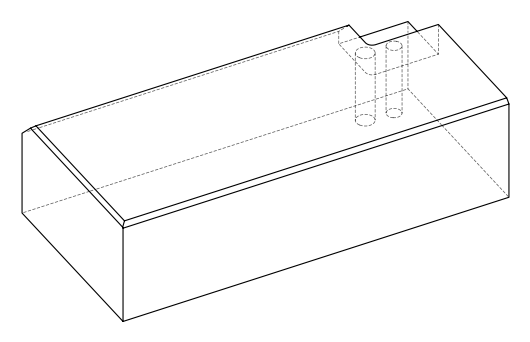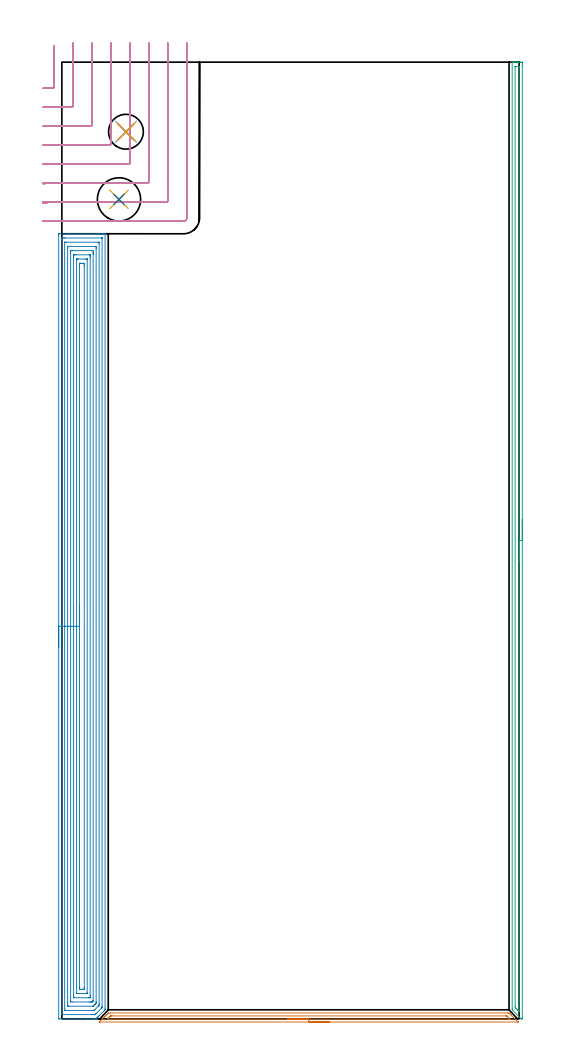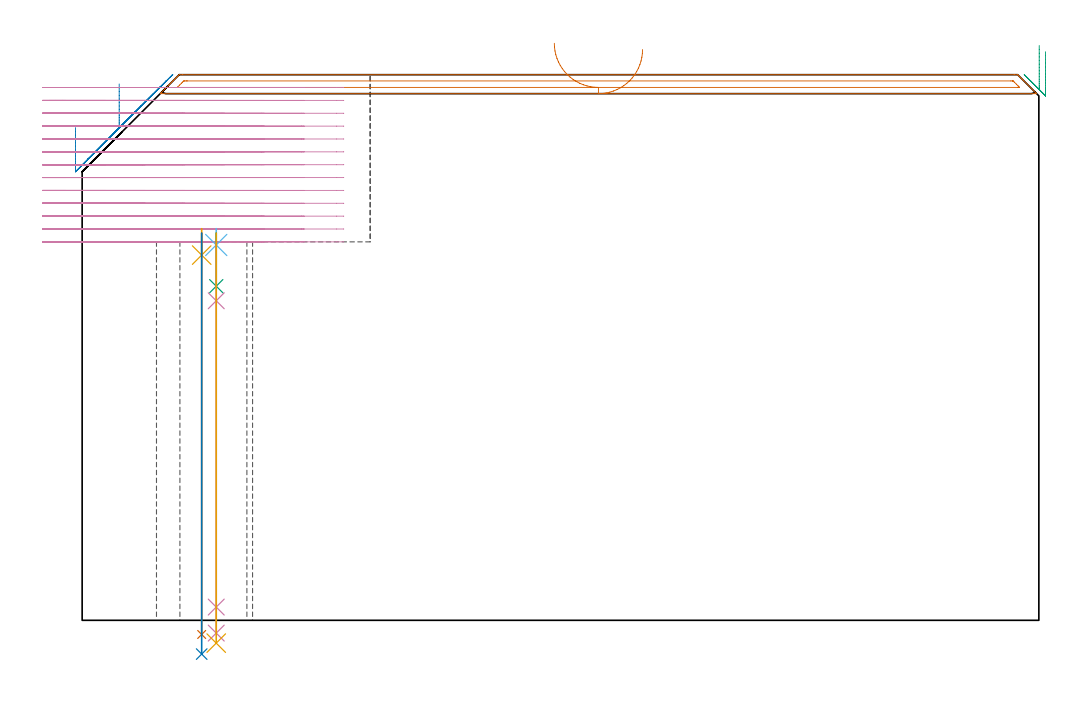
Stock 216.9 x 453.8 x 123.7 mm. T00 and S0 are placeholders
(PLAN: 11 operations, 7 tool changes, 57.7 min)
(1 AREA_MILL | FG_CHAMFER_SURFACE | UGT0205_001 | 3.28 min | 1872 mm3)
(2 AREA_MILL_1 | FG_CHAMFER_SURFACE_1 | UGT0205_001 | 24.18 min | 92016 mm3)
(3 AREA_MILL_2 | FG_CHAMFER_SURFACE_2 | UGT0205_001 | 7.41 min | 5199 mm3)
(4 MILL_CORNER_NOTCH_RECTANGULAR | CORNER_NOTCH_RECTANGULAR | NXT0201_011 | Follow Part, ap 3, ae 75% | 21.11 min | 199030 mm3)
(5 SPOT_DRILL | STEP1HOLE | NXT0321_9005460120000 | 0.06 min | 176 mm3)
(6 SPOT_DRILL_1 | STEP1HOLE_1 | NXT0321_9005460120000 | 0.04 min | 12 mm3)
(7 DRILL_THROUGH_HOLE_INTO_CENTER | STEP1HOLE | NXT0301_065 | 0.37 min | 5790 mm3)
(8 DRILL_TO_ENLARGE_THROUGH_HOLE | STEP1HOLE | UGT0301_050 | 0.39 min | 22308 mm3)
(9 DRILL_BLIND_HOLE_INTO_CENTER | STEP1HOLE_1 | NXT0301_038 | 0.06 min | 310 mm3)
(10 GUN_DRILL_THROUGH_HOLE | STEP1HOLE_1 | UGT0307_002 | 0.44 min | 2136 mm3)
(11 SPADE_DRILL_TO_ENLARGE_THROUGH_HOLE | STEP1HOLE_1 | UGT0306_007 | 0.38 min | 15853 mm3)
(TOOL UGT0205_001 | Chamfer Mill 20 x 3 x 45 deg. | D20 FL50 Z2)
(TOOL NXT0201_011 | ENDMILL 12mm [2P460-1200-NA 1630] | D12 FL38 Z6)
(TOOL NXT0321_9005460120000 | NC Spot Drill, 142deg, 12mm, Carbide, Uncoated | D12 PA142 FL30 Z2)
(TOOL NXT0301_065 | Carbide Drill 9.4mm [860.1-0940-075A1-MM 2214] | D9.4 PA140 FL98 Z2)
(TOOL UGT0301_050 | Twist Drill 20.5 mm | D20.5 PA118 FL145 Z2)
(TOOL NXT0301_038 | Carbide Drill 6.7mm [860.1-0670-034A1-MM 2214] | D6.7 PA140 FL53 Z2)
(TOOL UGT0307_002 | Gun Drill 6 mm | D6 PA130 FL24 Z1)
(TOOL UGT0306_007 | Spade Drill 16.5mm | D16.5 PA132 FL10 Z2)
(OP 1 AREA_MILL)
G17 G21 G94 G90
T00 M6
G54
G17 G0 G90 X127.05 Y-1.5 S1061 M3
G43 Z133.7 H0
Z129.4
G94 G1 X127.012 Z128.528 F250.
X126.898 Z127.663
X126.709 Z126.812
X126.447 Z125.98
X126.113 Z125.174
X125.71 Z124.4
X125.241 Z123.664
X124.71 Z122.972
X124.121 Z122.329
X123.478 Z121.74
X122.786 Z121.208
X122.05 Z120.74
X121.276 Z120.337
X120.47 Z120.003
X119.638 Z119.741
X118.786 Z119.552
X117.921 Z119.438
X117.05 Z119.4
X17.873 Y-1.499 Z119.401
X17.719 Y-1.493 Z119.407
X17.873 Y-1.327 Z119.573
X18.766 Y-0.433 Z120.466
X19.556 Y0.358 Z121.255
X19.66 Y0.462 Z121.358
X19.991 Y0.791 Z121.691
X20.21 Y1.01 Z121.91
X20.434 Y1.235 Z122.133
X20.553 Y1.355 Z122.251
X20.726 Y1.527 Z122.425
X21. Y1.801 Z122.699
X21.164 Y1.966 Z122.861
X21.324 Y2.125 Z123.023
X21.447 Y2.248 Z123.146
X21.603 Y2.405 Z123.3
X21.893 Y2.693 Z123.59
X21.998 Y2.795 Z123.691
X22.787 Y2.8 Z123.7
X211.313
X212.102 Y2.795 Z123.691
X212.206 Y2.693 Z123.591
X212.498 Y2.405 Z123.3
X212.653 Y2.248 Z123.146
X212.776 Y2.125 Z123.023
X212.936 Y1.966 Z122.861
X213.1 Y1.801 Z122.699
X213.303 Y1.597 Z122.497
X216.301 Y-1.4 Z119.498
X216.376 Y-1.479 Z119.419
X216.383 Y-1.495 Z119.403
X216.376 Y-1.499 Z119.399
X117.05 Y-1.5 Z119.4
Y-0.086 Z120.814
X21.749 Y-0.085 Z120.815
X21.64 Y-0.083 Z120.817
X21.587 Y-0.08 Z120.82
X21.581 Y-0.078 Z120.822
Y-0.075 Z120.825
X21.657 Y0.005 Z120.905
X22.098 Y0.449 Z121.349
X22.541 Y0.891 Z121.791
X22.787 Y1.136 Z122.036
X22.988 Y1.33 Z122.23
X23.035 Y1.373 Z122.273
X23.119 Y1.379 Z122.279
X23.306 Y1.382 Z122.282
X23.68 Y1.385 Z122.285
X23.825 Y1.386 Z122.286
X210.564
X210.938 Y1.383 Z122.283
X211.031 Y1.381 Z122.281
X211.05 Y1.379 Z122.279
X211.078 Y1.361 Z122.261
X211.141 Y1.302 Z122.202
X211.313 Y1.137 Z122.037
X211.8 Y0.65 Z121.55
X212.206 Y0.244 Z121.144
X212.454 Y-0.009 Z120.891
X212.504 Y-0.062 Z120.838
X212.518 Y-0.08 Z120.82
X212.505 Y-0.081 Z120.819
X212.446 Y-0.083 Z120.817
X212.206 Y-0.085 Z120.815
X212.062 Y-0.086 Z120.814
X117.05
X116.178 Z120.852
X115.313 Z120.966
X114.462 Z121.155
X113.63 Z121.417
X112.824 Z121.751
X112.05 Z122.154
X111.314 Z122.623
X110.622 Z123.154
X109.979 Z123.743
X109.389 Z124.386
X108.858 Z125.078
X108.389 Z125.814
X107.987 Z126.588
X107.653 Z127.394
X107.39 Z128.226
X107.202 Z129.078
X107.088 Z129.943
X107.05 Z130.814
G0 Z133.7
M5
M2
(OP 2 AREA_MILL_1)
G17 G21 G94 G90
T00 M6
G54
G17 G0 G90 X-1.5 Y176.2 S1061 M3
G43 Z133.7 H0
Z111.7
G94 G1 Y176.238 Z110.828 F250.
Y176.352 Z109.963
Y176.541 Z109.112
Y176.803 Z108.28
Y177.137 Z107.474
Y177.54 Z106.7
Y178.008 Z105.964
Y178.54 Z105.272
Y179.129 Z104.629
Y179.772 Z104.04
Y180.464 Z103.508
Y181.2 Z103.04
Y181.974 Z102.637
Y182.78 Z102.303
Y183.612 Z102.041
Y184.464 Z101.852
Y185.328 Z101.738
Y186.2 Z101.7
Y371.769
X-1.496 Y372.224 Z101.702
X-1.492 Y372.39 Z101.706
X-1.323 Y372.4 Z101.875
X16.801 Z119.997
X19.184 Z122.379
X19.909 Z123.109
X20.141 Z123.34
X20.502 Y372.398 Z123.692
Y372.397 Z123.693
X20.5 Y372.216 Z123.7
Y5.103
X20.494 Y4.299 Z123.692
X20.408 Y4.209 Z123.606
X17.863 Y1.661 Z121.059
X17.727 Y1.526 Z120.924
X17.562 Y1.361 Z120.76
X17.423 Y1.221 Z120.619
X17.28 Y1.079 Z120.477
X17.129 Y0.928 Z120.326
X16.983 Y0.781 Z120.178
X16.832 Y0.631 Z120.03
X16.695 Y0.494 Z119.893
X16.543 Y0.34 Z119.738
X16.385 Y0.184 Z119.583
X16.222 Y0.021 Z119.419
X16.199 Y0.008 Z119.397
X16.18 Y0. Z119.378
X16.141 Z119.341
X15.507 Z118.707
X14.782 Z117.977
X13.539 Z116.736
X12.141 Z115.337
X-1.064 Z102.133
X-1.325 Y0.002 Z101.873
X-1.492 Y0.01 Z101.706
X-1.499 Y0.179 Z101.699
X-1.5 Y186.2 Z101.7
X-0.086 Z103.114
X-0.085 Y369.88 Z103.115
X-0.084 Y369.98 Z103.116
X-0.079 Y370.368 Z103.121
X0.292 Y370.391 Z103.492
X0.697 Y370.397 Z103.897
X1.164 Y370.4 Z104.364
X1.577 Z104.777
X18.993 Y370.399 Z122.193
X19.028 Y370.396 Z122.228
X19.063 Y370.39 Z122.263
X19.079 Y370.382 Z122.279
X19.081 Y370.354 Z122.281
X19.085 Y370.08 Z122.285
X19.086 Y5.997 Z122.286
X19.084 Y5.6 Z122.284
X19.081 Y5.402 Z122.281
X19.079 Y5.355 Z122.279
X19.063 Y5.325 Z122.263
X19.016 Y5.273 Z122.216
X18.853 Y5.103 Z122.053
X16.17 Y2.42 Z119.37
X15.913 Y2.165 Z119.113
X15.828 Y2.084 Z119.028
X15.76 Y2.022 Z118.96
X15.662 Y2.01 Z118.862
X15.194 Y2.002 Z118.394
X14.782 Y2. Z117.982
X14.315 Z117.515
X0.007 Y2.001 Z103.207
X-0.028 Y2.003 Z103.172
X-0.063 Y2.01 Z103.137
X-0.079 Y2.017 Z103.121
X-0.081 Y2.045 Z103.119
X-0.085 Y2.32 Z103.115
X-0.086 Y186.2 Z103.114
X1.328 Z104.528
X1.329 Y368.191 Z104.529
X1.33 Y368.318 Z104.53
X1.333 Y368.379 Z104.533
X1.335 Y368.388 Z104.535
X1.343 Y368.392 Z104.543
X1.374 Y368.398 Z104.574
X1.577 Y368.399 Z104.777
X2.252 Y368.4 Z105.452
X17.219 Y368.399 Z120.419
X17.423 Y368.395 Z120.623
X17.628 Y368.39 Z120.828
X17.665 Y368.379 Z120.865
X17.667 Y368.342 Z120.867
X17.67 Y368.275 Z120.87
X17.671 Y368.191 Z120.871
Y367.939
Y7.534
X17.67 Y6.892 Z120.87
X17.669 Y6.642 Z120.869
X17.665 Y6.392 Z120.865
X17.423 Y6.127 Z120.623
X17.36 Y6.061 Z120.56
X17.298 Y5.997 Z120.498
X15.509 Y4.209 Z118.709
X15.36 Y4.067 Z118.56
X15.307 Y4.018 Z118.507
X15.192 Y4.01 Z118.392
X14.985 Y4.002 Z118.185
X14.782 Y4.001 Z117.982
X14.107 Y4. Z117.307
X1.781 Y4.001 Z104.981
X1.577 Y4.005 Z104.777
X1.372 Y4.01 Z104.572
X1.335 Y4.021 Z104.535
X1.333 Y4.058 Z104.533
X1.33 Y4.125 Z104.53
X1.329 Y4.209 Z104.529
Y4.461
X1.328 Y186.2 Z104.528
X2.743 Z105.943
Y365.508
X2.745 Y366.111 Z105.945
X2.748 Y366.314 Z105.948
X2.749 Y366.379 Z105.949
X2.79 Y366.39 Z105.99
X2.899 Y366.393 Z106.099
X3.338 Y366.4 Z106.538
X15.662 Z118.862
X16.101 Y366.393 Z119.301
X16.21 Y366.39 Z119.41
X16.251 Y366.384 Z119.451
X16.253 Y366.347 Z119.453
X16.255 Y366.254 Z119.455
X16.257 Y365.799 Z119.457
Y365.508
Y8.076
X16.255 Y7.786 Z119.455
X16.252 Y7.484 Z119.452
X16.25 Y7.413 Z119.45
X16.212 Y7.37 Z119.412
X16.143 Y7.297 Z119.343
X15.743 Y6.892 Z118.943
X15.702 Y6.851 Z118.902
X15.258 Y6.408 Z118.458
X15.098 Y6.249 Z118.298
X14.97 Y6.125 Z118.17
X14.884 Y6.045 Z118.084
X14.835 Y6.01 Z118.035
X14.782 Y6.001 Z117.982
X14.779 Y6. Z117.979
X3.338 Z106.538
X2.899 Y6.007 Z106.099
X2.79 Y6.01 Z105.99
X2.749 Y6.016 Z105.949
X2.747 Y6.053 Z105.947
X2.745 Y6.146 Z105.945
X2.743 Y6.601 Z105.943
Y6.892
Y186.2
X4.157 Z107.357
Y362.887
X4.16 Y363.72 Z107.36
X4.163 Y363.776 Z107.363
X4.218 Y364.39 Z107.418
X4.433 Y364.396 Z107.633
X5.098 Y364.399 Z108.298
X5.309 Y364.4 Z108.509
X14.114 Y364.399 Z117.314
X14.782 Y364.39 Z117.982
X14.837 Y363.72 Z118.037
X14.84 Y363.661 Z118.04
X14.843 Y362.825 Z118.043
Y362.763
Y8.68
X14.842 Y8.619 Z118.042
X14.84 Y8.556 Z118.04
X14.834 Y8.445 Z118.034
X14.782 Y8.389 Z117.982
X14.482 Y8.09 Z117.682
X14.401 Y8.011 Z117.601
X14.236 Y8.007 Z117.436
X13.902 Y8.002 Z117.102
X13.691 Y8. Z116.891
X13.021 Z116.221
X4.886 Y8.001 Z108.086
X4.218 Y8.01 Z107.418
X4.163 Y8.68 Z107.363
X4.16 Y8.739 Z107.36
X4.157 Y9.574 Z107.357
Y9.636
Y186.2
X5.571 Z108.771
Y361.451
X5.573 Y361.931 Z108.773
X5.578 Y362.339 Z108.778
X5.581 Y362.39 Z108.781
X5.633 Y362.394 Z108.833
X5.748 Y362.398 Z108.948
X5.979 Y362.399 Z109.179
X6.398 Y362.4 Z109.598
X13.175 Z116.375
X13.298 Y362.398 Z116.498
X13.38 Y362.394 Z116.58
X13.422 Y362.39 Z116.622
X13.423 Y362.345 Z116.623
X13.427 Y361.931 Z116.627
X13.429 Y361.517 Z116.629
Y361.037
Y10.949
X13.427 Y10.469 Z116.627
X13.422 Y10.061 Z116.622
X13.419 Y10.01 Z116.619
X13.367 Y10.006 Z116.567
X13.252 Y10.002 Z116.452
X13.021 Y10.001 Z116.221
X12.602 Y10. Z115.802
X5.825 Z109.025
X5.702 Y10.002 Z108.902
X5.62 Y10.006 Z108.82
X5.578 Y10.01 Z108.778
X5.577 Y10.055 Z108.777
X5.573 Y10.469 Z108.773
X5.571 Y10.883 Z108.771
Y11.363
Y186.2
X6.985 Z110.185
X6.986 Y360.014 Z110.186
X6.987 Y360.143 Z110.187
X6.99 Y360.334 Z110.19
X6.992 Y360.377 Z110.192
X7.005 Y360.39 Z110.205
X7.064 Y360.393 Z110.264
X7.233 Y360.397 Z110.433
X7.486 Y360.4 Z110.686
X7.739 Z110.939
X11.007 Z114.207
X11.888 Z115.088
X11.969 Y360.398 Z115.169
X11.998 Y360.394 Z115.198
X12.007 Y360.39 Z115.207
X12.009 Y360.381 Z115.209
X12.013 Y360.346 Z115.213
X12.014 Y360.271 Z115.214
Y12.386
X12.013 Y12.257 Z115.213
X12.01 Y12.066 Z115.21
X12.008 Y12.023 Z115.208
X11.995 Y12.01 Z115.195
X11.936 Y12.007 Z115.136
X11.767 Y12.003 Z114.967
X11.514 Y12. Z114.714
X11.261 Z114.461
X7.993 Z111.193
X7.112 Z110.312
X7.031 Y12.002 Z110.231
X7.001 Y12.006 Z110.201
X6.993 Y12.01 Z110.193
X6.991 Y12.019 Z110.191
X6.987 Y12.054 Z110.187
X6.986 Y12.129 Z110.186
X6.985 Y186.2 Z110.185
X8.399 Z111.599
X8.4 Y357.683 Z111.6
X8.402 Y358.354 Z111.602
X8.403 Y358.38 Z111.603
X8.405 Y358.386 Z111.605
X8.439 Y358.391 Z111.639
X8.529 Y358.398 Z111.729
X8.575 Y358.4 Z111.775
X8.62 Z111.82
X9.455 Z112.655
X10.338 Y358.397 Z113.538
X10.38 Y358.391 Z113.58
X10.593 Y358.354 Z113.793
X10.596 Y358.135 Z113.796
X10.6 Y357.46 Z113.8
Y357.236
Y14.717
X10.598 Y14.046 Z113.798
X10.597 Y14.02 Z113.797
X10.595 Y14.014 Z113.795
X10.561 Y14.009 Z113.761
X10.471 Y14.002 Z113.671
X10.425 Y14. Z113.625
X10.38 Z113.58
X9.545 Z112.745
X8.662 Y14.003 Z111.862
X8.62 Y14.009 Z111.82
X8.407 Y14.046 Z111.607
X8.404 Y14.265 Z111.604
X8.4 Y14.94 Z111.6
Y15.164
X8.399 Y186.2 Z111.599
Y187.072 Z111.638
Y187.936 Z111.751
Y188.788 Z111.94
Y189.62 Z112.203
Y190.426 Z112.536
Y191.2 Z112.939
Y191.936 Z113.408
Y192.628 Z113.939
Y193.271 Z114.528
Y193.86 Z115.172
Y194.392 Z115.864
Y194.86 Z116.599
Y195.263 Z117.373
Y195.597 Z118.179
Y195.859 Z119.011
Y196.048 Z119.863
Y196.162 Z120.728
Y196.2 Z121.599
G0 Z133.7
M5
M2
(OP 3 AREA_MILL_2)
G17 G21 G94 G90
T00 M6
G54
G17 G0 G90 X218.4 Y236.9 S1061 M3
G43 Z133.7 H0
Z128.9
G94 G1 Y236.862 Z128.028 F250.
Y236.748 Z127.164
Y236.559 Z126.312
Y236.297 Z125.48
Y235.963 Z124.674
Y235.56 Z123.9
Y235.092 Z123.164
Y234.56 Z122.472
Y233.971 Z121.829
Y233.328 Z121.24
Y232.636 Z120.708
Y231.9 Z120.24
Y231.126 Z119.837
Y230.32 Z119.503
Y229.488 Z119.241
Y228.636 Z119.052
Y227.772 Z118.938
Y226.9 Z118.9
Y0.324
X218.398 Y0.185 Z118.902
X218.394 Y0.032 Z118.905
X218.392 Y0.002 Z118.906
X218.212 Y0. Z119.084
X218.045 Z119.251
X217.917 Y0.004 Z119.381
X217.892 Y0.01 Z119.405
X217.786 Y0.114 Z119.512
X217.714 Y0.185 Z119.583
X213.691 Y4.209 Z123.608
X213.606 Y4.296 Z123.692
X213.6 Y5.103 Z123.7
Y453.615
X213.603 Y453.79 Z123.689
X213.666 Y453.793 Z123.625
X214.107 Y453.8 Z123.192
X214.369 Z122.931
X215.107 Z122.188
X216.369 Z120.928
X216.893 Z120.402
X217.524 Z119.772
X217.786 Y453.798 Z119.51
X218.391 Y453.793 Z118.905
X218.393 Y453.775 Z118.904
X218.398 Y453.168 Z118.902
X218.4 Y452.553 Z118.9
Y226.9
X216.986 Z120.314
Y4.024
X216.985 Y3.838 Z120.316
X216.98 Y3.467 Z120.32
X216.978 Y3.38 Z120.322
X216.972 Y3.384 Z120.328
X216.944 Y3.408 Z120.356
X216.893 Y3.457 Z120.407
X216.14 Y4.209 Z121.16
X216. Y4.35 Z121.3
X215.249 Y5.104 Z122.051
X215.107 Y5.255 Z122.193
X215.021 Y5.353 Z122.279
X215.014 Y5.998 Z122.286
Y451.472
X215.016 Y451.565 Z122.284
X215.02 Y451.75 Z122.28
X215.022 Y451.792 Z122.278
X215.029 Y451.794 Z122.271
X215.055 Y451.797 Z122.245
X215.107 Y451.799 Z122.193
X216.474 Z120.826
X216.893 Y451.792 Z120.407
X216.951 Y451.79 Z120.349
X216.979 Y451.775 Z120.321
X216.986 Y451.379 Z120.314
Y226.9
Y226.028 Z120.352
Y225.164 Z120.466
Y224.312 Z120.655
Y223.48 Z120.917
Y222.674 Z121.251
Y221.9 Z121.654
Y221.164 Z122.123
Y220.472 Z122.654
Y219.829 Z123.243
Y219.24 Z123.886
Y218.708 Z124.578
Y218.24 Z125.314
Y217.837 Z126.088
Y217.503 Z126.894
Y217.241 Z127.726
Y217.052 Z128.578
Y216.938 Z129.443
Y216.9 Z130.314
G0 Z133.7
M5
M2
(OP 4 MILL_CORNER_NOTCH_RECTANGULAR)
G17 G21 G94 G90
T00 M6
G54
G17 G0 G90 X-8.999 Y441.309 S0 M3
G43 Z133.7 H1
Z120.785
G94 G1 X-6. Y441.381 F250.
G2 X-4.472 Y441.4 R63. F500.
G1 X-4.295
G3 X-3.7 Y441.995 R0.6
G1 Y458.523
Y461.523 F250.
G0 Z133.7
X-8.999 Y432.294
Z120.785
G1 X-6. Y432.378
G2 X-4.472 Y432.4 R54. F500.
G1 X4.705
G3 X5.3 Y432.995 R0.6
G1 Y459.8
Y462.8 F250.
G0 Z133.7
X-8.998 Y423.272
Z120.785
G1 X-6. Y423.374
G2 X-4.472 Y423.4 R45. F500.
G1 X13.705
G3 X14.3 Y423.995 R0.6
G1 Y459.8
Y462.8 F250.
G0 Z133.7
X-8.997 Y414.24
Z120.785
G1 X-6. Y414.368
G2 X-4.472 Y414.4 R36. F500.
G1 X22.704
G3 X23.3 Y414.996 R0.6
G1 Y459.8
Y462.8 F250.
G0 Z133.7
X-8.995 Y405.187
Z120.785
G1 X-6. Y405.357
G2 X-4.472 Y405.4 R27. F500.
G1 X31.704
G3 X32.3 Y405.996 R0.6
G1 Y459.8
Y462.8 F250.
G0 Z133.7
X-8.989 Y396.08
Z120.785
G1 X-6. Y396.335
G2 X-4.472 Y396.4 R18. F500.
G1 X40.704
G3 X41.3 Y396.996 R0.6
G1 Y459.8
Y462.8 F250.
G0 Z133.7
X-8.956 Y386.76
Z120.785
G1 X-6. Y387.269
G2 X-4.472 Y387.4 R9. F500.
G1 X49.704
G3 X50.3 Y387.996 R0.6
G1 Y459.8
Y462.8 F250.
G0 Z133.7
X-7.472 Y378.4
Z120.785
G1 X-4.472
X57.7 F500.
G3 X59.3 Y380. R1.6
G1 Y459.8
Y462.8 F250.
G0 Z133.7
X-8.999 Y441.309
Z117.869
G1 X-6. Y441.381
G2 X-4.472 Y441.4 R63. F500.
G1 X-4.295
G3 X-3.7 Y441.995 R0.6
G1 Y458.523
Y461.523 F250.
G0 Z133.7
X-8.999 Y432.294
Z117.869
G1 X-6. Y432.378
G2 X-4.472 Y432.4 R54. F500.
G1 X4.705
G3 X5.3 Y432.995 R0.6
G1 Y459.8
Y462.8 F250.
G0 Z133.7
X-8.998 Y423.272
Z117.869
G1 X-6. Y423.374
G2 X-4.472 Y423.4 R45. F500.
G1 X13.705
G3 X14.3 Y423.995 R0.6
G1 Y459.8
Y462.8 F250.
G0 Z133.7
X-8.997 Y414.24
Z117.869
G1 X-6. Y414.368
G2 X-4.472 Y414.4 R36. F500.
G1 X22.704
G3 X23.3 Y414.996 R0.6
G1 Y459.8
Y462.8 F250.
G0 Z133.7
X-8.995 Y405.187
Z117.869
G1 X-6. Y405.357
G2 X-4.472 Y405.4 R27. F500.
G1 X31.704
G3 X32.3 Y405.996 R0.6
G1 Y459.8
Y462.8 F250.
G0 Z133.7
X-8.989 Y396.08
Z117.869
G1 X-6. Y396.335
G2 X-4.472 Y396.4 R18. F500.
G1 X40.704
G3 X41.3 Y396.996 R0.6
G1 Y459.8
Y462.8 F250.
G0 Z133.7
X-8.956 Y386.76
Z117.869
G1 X-6. Y387.269
G2 X-4.472 Y387.4 R9. F500.
G1 X49.704
G3 X50.3 Y387.996 R0.6
G1 Y459.8
Y462.8 F250.
G0 Z133.7
X-7.472 Y378.4
Z117.869
G1 X-4.472
X57.7 F500.
G3 X59.3 Y380. R1.6
G1 Y459.8
Y462.8 F250.
G0 Z133.7
X-8.999 Y441.309
Z114.954
G1 X-6. Y441.381
G2 X-4.472 Y441.4 R63. F500.
G1 X-4.295
G3 X-3.7 Y441.995 R0.6
G1 Y458.523
Y461.523 F250.
G0 Z133.7
X-8.999 Y432.294
Z114.954
G1 X-6. Y432.378
G2 X-4.472 Y432.4 R54. F500.
G1 X4.705
G3 X5.3 Y432.995 R0.6
G1 Y459.8
Y462.8 F250.
G0 Z133.7
X-8.998 Y423.272
Z114.954
G1 X-6. Y423.374
G2 X-4.472 Y423.4 R45. F500.
G1 X13.705
G3 X14.3 Y423.995 R0.6
G1 Y459.8
Y462.8 F250.
G0 Z133.7
X-8.997 Y414.24
Z114.954
G1 X-6. Y414.368
G2 X-4.472 Y414.4 R36. F500.
G1 X22.704
G3 X23.3 Y414.996 R0.6
G1 Y459.8
Y462.8 F250.
G0 Z133.7
X-8.995 Y405.187
Z114.954
G1 X-6. Y405.357
G2 X-4.472 Y405.4 R27. F500.
G1 X31.704
G3 X32.3 Y405.996 R0.6
G1 Y459.8
Y462.8 F250.
G0 Z133.7
X-8.989 Y396.08
Z114.954
G1 X-6. Y396.335
G2 X-4.472 Y396.4 R18. F500.
G1 X40.704
G3 X41.3 Y396.996 R0.6
G1 Y459.8
Y462.8 F250.
G0 Z133.7
X-8.956 Y386.76
Z114.954
G1 X-6. Y387.269
G2 X-4.472 Y387.4 R9. F500.
G1 X49.704
G3 X50.3 Y387.996 R0.6
G1 Y459.8
Y462.8 F250.
G0 Z133.7
X-7.472 Y378.4
Z114.954
G1 X-4.472
X57.7 F500.
G3 X59.3 Y380. R1.6
G1 Y459.8
Y462.8 F250.
G0 Z133.7
X-8.999 Y441.309
Z112.038
G1 X-6. Y441.381
G2 X-4.472 Y441.4 R63. F500.
G1 X-4.295
G3 X-3.7 Y441.995 R0.6
G1 Y458.523
Y461.523 F250.
G0 Z133.7
X-8.999 Y432.294
Z112.038
G1 X-6. Y432.378
G2 X-4.472 Y432.4 R54. F500.
G1 X4.705
G3 X5.3 Y432.995 R0.6
G1 Y459.8
Y462.8 F250.
G0 Z133.7
X-8.998 Y423.272
Z112.038
G1 X-6. Y423.374
G2 X-4.472 Y423.4 R45. F500.
G1 X13.705
G3 X14.3 Y423.995 R0.6
G1 Y459.8
Y462.8 F250.
G0 Z133.7
X-8.997 Y414.24
Z112.038
G1 X-6. Y414.368
G2 X-4.472 Y414.4 R36. F500.
G1 X22.704
G3 X23.3 Y414.996 R0.6
G1 Y459.8
Y462.8 F250.
G0 Z133.7
X-8.995 Y405.187
Z112.038
G1 X-6. Y405.357
G2 X-4.472 Y405.4 R27. F500.
G1 X31.704
G3 X32.3 Y405.996 R0.6
G1 Y459.8
Y462.8 F250.
G0 Z133.7
X-8.989 Y396.08
Z112.038
G1 X-6. Y396.335
G2 X-4.472 Y396.4 R18. F500.
G1 X40.704
G3 X41.3 Y396.996 R0.6
G1 Y459.8
Y462.8 F250.
G0 Z133.7
X-8.956 Y386.76
Z112.038
G1 X-6. Y387.269
G2 X-4.472 Y387.4 R9. F500.
G1 X49.704
G3 X50.3 Y387.996 R0.6
G1 Y459.8
Y462.8 F250.
G0 Z133.7
X-7.472 Y378.4
Z112.038
G1 X-4.472
X57.7 F500.
G3 X59.3 Y380. R1.6
G1 Y459.8
Y462.8 F250.
G0 Z133.7
X-9. Y441.364
Z109.123
G1 X-6. Y441.396
G2 X-5.316 Y441.4 R63. F500.
G1 X-4.295
G3 X-3.7 Y441.995 R0.6
G1 Y458.523
Y461.523 F250.
G0 Z133.7
X-9. Y432.358
Z109.123
G1 X-6. Y432.396
G2 X-5.316 Y432.4 R54. F500.
G1 X4.705
G3 X5.3 Y432.995 R0.6
G1 Y459.8
Y462.8 F250.
G0 Z133.7
X-9. Y423.349
Z109.123
G1 X-6. Y423.395
G2 X-5.316 Y423.4 R45. F500.
G1 X13.705
G3 X14.3 Y423.995 R0.6
G1 Y459.8
Y462.8 F250.
G0 Z133.7
X-8.999 Y414.336
Z109.123
G1 X-6. Y414.393
G2 X-5.316 Y414.4 R36. F500.
G1 X22.704
G3 X23.3 Y414.996 R0.6
G1 Y459.8
Y462.8 F250.
G0 Z133.7
X-8.999 Y405.315
Z109.123
G1 X-6. Y405.391
G2 X-5.316 Y405.4 R27. F500.
G1 X31.704
G3 X32.3 Y405.996 R0.6
G1 Y459.8
Y462.8 F250.
G0 Z133.7
X-8.998 Y396.273
Z109.123
G1 X-6. Y396.387
G2 X-5.316 Y396.4 R18. F500.
G1 X40.704
G3 X41.3 Y396.996 R0.6
G1 Y459.8
Y462.8 F250.
G0 Z133.7
X-8.991 Y387.146
Z109.123
G1 X-6. Y387.374
G2 X-5.316 Y387.4 R9. F500.
G1 X49.704
G3 X50.3 Y387.996 R0.6
G1 Y459.8
Y462.8 F250.
G0 Z133.7
X-8.316 Y378.4
Z109.123
G1 X-5.316
X57.7 F500.
G3 X59.3 Y380. R1.6
G1 Y459.8
Y462.8 F250.
G0 Z133.7
X-9. Y441.4
Z106.208
G1 X-6.
X-4.295 F500.
G3 X-3.7 Y441.995 R0.6
G1 Y458.523
Y461.523 F250.
G0 Z133.7
X-9. Y432.4
Z106.208
G1 X-6.
X4.705 F500.
G3 X5.3 Y432.995 R0.6
G1 Y459.8
Y462.8 F250.
G0 Z133.7
X-9. Y423.4
Z106.208
G1 X-6.
X13.705 F500.
G3 X14.3 Y423.995 R0.6
G1 Y459.8
Y462.8 F250.
G0 Z133.7
X-9. Y414.4
Z106.208
G1 X-6.
X22.704 F500.
G3 X23.3 Y414.996 R0.6
G1 Y459.8
Y462.8 F250.
G0 Z133.7
X-9. Y405.4
Z106.208
G1 X-6.
X31.704 F500.
G3 X32.3 Y405.996 R0.6
G1 Y459.8
Y462.8 F250.
G0 Z133.7
X-9. Y396.4
Z106.208
G1 X-6.
X40.704 F500.
G3 X41.3 Y396.996 R0.6
G1 Y459.8
Y462.8 F250.
G0 Z133.7
X-9. Y387.4
Z106.208
G1 X-6.
X49.704 F500.
G3 X50.3 Y387.996 R0.6
G1 Y459.8
Y462.8 F250.
G0 Z133.7
X-9. Y378.4
Z106.208
G1 X-6.
X57.7 F500.
G3 X59.3 Y380. R1.6
G1 Y459.8
Y462.8 F250.
G0 Z133.7
X-9. Y441.4
Z103.292
G1 X-6.
X-4.295 F500.
G3 X-3.7 Y441.995 R0.6
G1 Y458.523
Y461.523 F250.
G0 Z133.7
X-9. Y432.4
Z103.292
G1 X-6.
X4.705 F500.
G3 X5.3 Y432.995 R0.6
G1 Y459.8
Y462.8 F250.
G0 Z133.7
X-9. Y423.4
Z103.292
G1 X-6.
X13.705 F500.
G3 X14.3 Y423.995 R0.6
G1 Y459.8
Y462.8 F250.
G0 Z133.7
X-9. Y414.4
Z103.292
G1 X-6.
X22.704 F500.
G3 X23.3 Y414.996 R0.6
G1 Y459.8
Y462.8 F250.
G0 Z133.7
X-9. Y405.4
Z103.292
G1 X-6.
X31.704 F500.
G3 X32.3 Y405.996 R0.6
G1 Y459.8
Y462.8 F250.
G0 Z133.7
X-9. Y396.4
Z103.292
G1 X-6.
X40.704 F500.
G3 X41.3 Y396.996 R0.6
G1 Y459.8
Y462.8 F250.
G0 Z133.7
X-9. Y387.4
Z103.292
G1 X-6.
X49.704 F500.
G3 X50.3 Y387.996 R0.6
G1 Y459.8
Y462.8 F250.
G0 Z133.7
X-9. Y378.4
Z103.292
G1 X-6.
X57.7 F500.
G3 X59.3 Y380. R1.6
G1 Y459.8
Y462.8 F250.
G0 Z133.7
X-9. Y441.4
Z100.377
G1 X-6.
X-4.295 F500.
G3 X-3.7 Y441.995 R0.6
G1 Y458.523
Y461.523 F250.
G0 Z133.7
X-9. Y432.4
Z100.377
G1 X-6.
X4.705 F500.
G3 X5.3 Y432.995 R0.6
G1 Y459.8
Y462.8 F250.
G0 Z133.7
X-9. Y423.4
Z100.377
G1 X-6.
X13.705 F500.
G3 X14.3 Y423.995 R0.6
G1 Y459.8
Y462.8 F250.
G0 Z133.7
X-9. Y414.4
Z100.377
G1 X-6.
X22.704 F500.
G3 X23.3 Y414.996 R0.6
G1 Y459.8
Y462.8 F250.
G0 Z133.7
X-9. Y405.4
Z100.377
G1 X-6.
X31.704 F500.
G3 X32.3 Y405.996 R0.6
G1 Y459.8
Y462.8 F250.
G0 Z133.7
X-9. Y396.4
Z100.377
G1 X-6.
X40.704 F500.
G3 X41.3 Y396.996 R0.6
G1 Y459.8
Y462.8 F250.
G0 Z133.7
X-9. Y387.4
Z100.377
G1 X-6.
X49.704 F500.
G3 X50.3 Y387.996 R0.6
G1 Y459.8
Y462.8 F250.
G0 Z133.7
X-9. Y378.4
Z100.377
G1 X-6.
X57.7 F500.
G3 X59.3 Y380. R1.6
G1 Y459.8
Y462.8 F250.
G0 Z133.7
X-9. Y441.4
Z97.462
G1 X-6.
X-4.295 F500.
G3 X-3.7 Y441.995 R0.6
G1 Y458.523
Y461.523 F250.
G0 Z133.7
X-9. Y432.4
Z97.462
G1 X-6.
X4.705 F500.
G3 X5.3 Y432.995 R0.6
G1 Y459.8
Y462.8 F250.
G0 Z133.7
X-9. Y423.4
Z97.462
G1 X-6.
X13.705 F500.
G3 X14.3 Y423.995 R0.6
G1 Y459.8
Y462.8 F250.
G0 Z133.7
X-9. Y414.4
Z97.462
G1 X-6.
X22.704 F500.
G3 X23.3 Y414.996 R0.6
G1 Y459.8
Y462.8 F250.
G0 Z133.7
X-9. Y405.4
Z97.462
G1 X-6.
X31.704 F500.
G3 X32.3 Y405.996 R0.6
G1 Y459.8
Y462.8 F250.
G0 Z133.7
X-9. Y396.4
Z97.462
G1 X-6.
X40.704 F500.
G3 X41.3 Y396.996 R0.6
G1 Y459.8
Y462.8 F250.
G0 Z133.7
X-9. Y387.4
Z97.462
G1 X-6.
X49.704 F500.
G3 X50.3 Y387.996 R0.6
G1 Y459.8
Y462.8 F250.
G0 Z133.7
X-9. Y378.4
Z97.462
G1 X-6.
X57.7 F500.
G3 X59.3 Y380. R1.6
G1 Y459.8
Y462.8 F250.
G0 Z133.7
X-9. Y441.4
Z94.546
G1 X-6.
X-4.295 F500.
G3 X-3.7 Y441.995 R0.6
G1 Y458.523
Y461.523 F250.
G0 Z133.7
X-9. Y432.4
Z94.546
G1 X-6.
X4.705 F500.
G3 X5.3 Y432.995 R0.6
G1 Y459.8
Y462.8 F250.
G0 Z133.7
X-9. Y423.4
Z94.546
G1 X-6.
X13.705 F500.
G3 X14.3 Y423.995 R0.6
G1 Y459.8
Y462.8 F250.
G0 Z133.7
X-9. Y414.4
Z94.546
G1 X-6.
X22.704 F500.
G3 X23.3 Y414.996 R0.6
G1 Y459.8
Y462.8 F250.
G0 Z133.7
X-9. Y405.4
Z94.546
G1 X-6.
X31.704 F500.
G3 X32.3 Y405.996 R0.6
G1 Y459.8
Y462.8 F250.
G0 Z133.7
X-9. Y396.4
Z94.546
G1 X-6.
X40.704 F500.
G3 X41.3 Y396.996 R0.6
G1 Y459.8
Y462.8 F250.
G0 Z133.7
X-9. Y387.4
Z94.546
G1 X-6.
X49.704 F500.
G3 X50.3 Y387.996 R0.6
G1 Y459.8
Y462.8 F250.
G0 Z133.7
X-9. Y378.4
Z94.546
G1 X-6.
X57.7 F500.
G3 X59.3 Y380. R1.6
G1 Y459.8
Y462.8 F250.
G0 Z133.7
X-9. Y441.4
Z91.631
G1 X-6.
X-4.295 F500.
G3 X-3.7 Y441.995 R0.6
G1 Y458.523
Y461.523 F250.
G0 Z133.7
X-9. Y432.4
Z91.631
G1 X-6.
X4.705 F500.
G3 X5.3 Y432.995 R0.6
G1 Y459.8
Y462.8 F250.
G0 Z133.7
X-9. Y423.4
Z91.631
G1 X-6.
X13.705 F500.
G3 X14.3 Y423.995 R0.6
G1 Y459.8
Y462.8 F250.
G0 Z133.7
X-9. Y414.4
Z91.631
G1 X-6.
X22.704 F500.
G3 X23.3 Y414.996 R0.6
G1 Y459.8
Y462.8 F250.
G0 Z133.7
X-9. Y405.4
Z91.631
G1 X-6.
X31.704 F500.
G3 X32.3 Y405.996 R0.6
G1 Y459.8
Y462.8 F250.
G0 Z133.7
X-9. Y396.4
Z91.631
G1 X-6.
X40.704 F500.
G3 X41.3 Y396.996 R0.6
G1 Y459.8
Y462.8 F250.
G0 Z133.7
X-9. Y387.4
Z91.631
G1 X-6.
X49.704 F500.
G3 X50.3 Y387.996 R0.6
G1 Y459.8
Y462.8 F250.
G0 Z133.7
X-9. Y378.4
Z91.631
G1 X-6.
X57.7 F500.
G3 X59.3 Y380. R1.6
G1 Y459.8
Y462.8 F250.
G0 Z133.7
X-9. Y441.4
Z88.715
G1 X-6.
X-4.295 F500.
G3 X-3.7 Y441.995 R0.6
G1 Y458.523
Y461.523 F250.
G0 Z133.7
X-9. Y432.4
Z88.715
G1 X-6.
X4.705 F500.
G3 X5.3 Y432.995 R0.6
G1 Y459.8
Y462.8 F250.
G0 Z133.7
X-9. Y423.4
Z88.715
G1 X-6.
X13.705 F500.
G3 X14.3 Y423.995 R0.6
G1 Y459.8
Y462.8 F250.
G0 Z133.7
X-9. Y414.4
Z88.715
G1 X-6.
X22.704 F500.
G3 X23.3 Y414.996 R0.6
G1 Y459.8
Y462.8 F250.
G0 Z133.7
X-9. Y405.4
Z88.715
G1 X-6.
X31.704 F500.
G3 X32.3 Y405.996 R0.6
G1 Y459.8
Y462.8 F250.
G0 Z133.7
X-9. Y396.4
Z88.715
G1 X-6.
X40.704 F500.
G3 X41.3 Y396.996 R0.6
G1 Y459.8
Y462.8 F250.
G0 Z133.7
X-9. Y387.4
Z88.715
G1 X-6.
X49.704 F500.
G3 X50.3 Y387.996 R0.6
G1 Y459.8
Y462.8 F250.
G0 Z133.7
X-9. Y378.4
Z88.715
G1 X-6.
X57.7 F500.
G3 X59.3 Y380. R1.6
G1 Y459.8
Y462.8 F250.
G0 Z133.7
X-9. Y441.4
Z85.8
G1 X-6.
X-4.295 F500.
G3 X-3.7 Y441.995 R0.6
G1 Y458.523
Y461.523 F250.
G0 Z133.7
X-9. Y432.4
Z85.8
G1 X-6.
X4.705 F500.
G3 X5.3 Y432.995 R0.6
G1 Y459.8
Y462.8 F250.
G0 Z133.7
X-9. Y423.4
Z85.8
G1 X-6.
X13.705 F500.
G3 X14.3 Y423.995 R0.6
G1 Y459.8
Y462.8 F250.
G0 Z133.7
X-9. Y414.4
Z85.8
G1 X-6.
X22.704 F500.
G3 X23.3 Y414.996 R0.6
G1 Y459.8
Y462.8 F250.
G0 Z133.7
X-9. Y405.4
Z85.8
G1 X-6.
X31.704 F500.
G3 X32.3 Y405.996 R0.6
G1 Y459.8
Y462.8 F250.
G0 Z133.7
X-9. Y396.4
Z85.8
G1 X-6.
X40.704 F500.
G3 X41.3 Y396.996 R0.6
G1 Y459.8
Y462.8 F250.
G0 Z133.7
X-9. Y387.4
Z85.8
G1 X-6.
X49.704 F500.
G3 X50.3 Y387.996 R0.6
G1 Y459.8
Y462.8 F250.
G0 Z133.7
X-9. Y378.4
Z85.8
G1 X-6.
X57.7 F500.
G3 X59.3 Y380. R1.6
G1 Y459.8
Y462.8 F250.
G0 Z133.7
M5
M2
(OP 5 SPOT_DRILL)
G17 G21 G94 G90
T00 M6
G54
G17 G0 G90 X27.1 Y388.7 S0 M3
G43 Z133.7 H0
G94 G81 G98 Z82.8 F250. R88.8
G80
M5
M2
(OP 6 SPOT_DRILL_1)
G17 G21 G94 G90
T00 M6
G54
G17 G0 G90 X30.4 Y420.8 S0 M3
G43 Z133.7 H0
G94 G81 G98 Z85.09 F250. R88.8
G80
M5
M2
(OP 7 DRILL_THROUGH_HOLE_INTO_CENTER)
G17 G21 G94 G90
T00 M6
G54
G17 G0 G90 X27.1 Y388.7 S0 M3
G43 Z133.7 H1
G94 G73 G98 Z-3.211 F250. Q8.901 R87.8
G80
M5
M2
(OP 8 DRILL_TO_ENLARGE_THROUGH_HOLE)
G17 G21 G94 G90
T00 M6
G54
G17 G0 G90 X27.1 Y388.7 S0 M3
G43 Z133.7 H0
G94 G73 G98 Z-7.659 F250. Q18.692 R87.8
G80
M5
M2
(OP 9 DRILL_BLIND_HOLE_INTO_CENTER)
G17 G21 G94 G90
T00 M6
G54
G17 G0 G90 X30.4 Y420.8 S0 M3
G43 Z133.7 H1
G94 G81 G98 Z75.75 F250. R87.8
G80
M5
M2
(OP 10 GUN_DRILL_THROUGH_HOLE)
G17 G21 G94 G90
T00 M6
G54
G17 G0 G90 X30.4 Y420.8 M8
G43 Z133.7 H0
Z85.504
S716 M3
G94 G1 Z72.443 F125. M26
G4 X.084
Z3. F250.
G4 X.084
Z-2.899 F125.
G4 X.084
M5
M9
G0 Z85.504
Z133.7
M2
(OP 11 SPADE_DRILL_TO_ENLARGE_THROUGH_HOLE)
G17 G21 G94 G90
T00 M6
G54
G17 G0 G90 X30.4 Y420.8 S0 M3
G43 Z133.7 H0
G94 G73 G98 Z-5.173 F250. Q15.162 R87.8
G80
M5
M2
